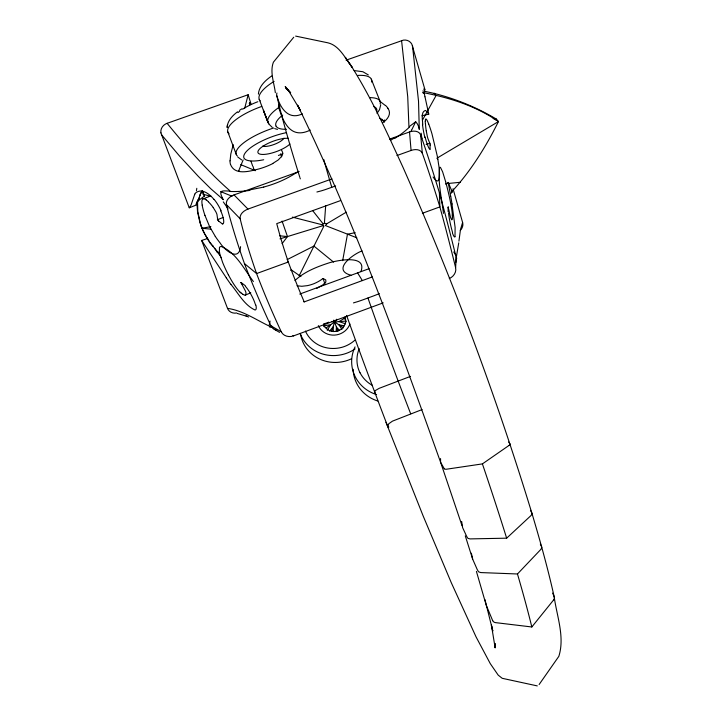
<?xml version="1.0" encoding="UTF-8"?>
<svg xmlns="http://www.w3.org/2000/svg" width="722" height="722" viewBox="0 0 722 722"><rect width="100%" height="100%" fill="white"/><g stroke="black" fill="none" stroke-linecap="round" stroke-linejoin="round"><path stroke-width="1.08" d="M387.913 426.666L388.743 423.769L392.47 421.143L422.09 409.564M160.916 132.884A9.224 8.583 -11.7 0 1 165.365 124.112L167.107 123.318C186.538 147.089 207.25 170.97 230.056 190.924C227.259 191.547 219.696 189.236 220.842 193.794A17.22 14.765 13 0 0 222.385 197.81M384.321 122.189L384.339 119.933M425.375 121.467L425.42 120.312M449.283 278.512C453.452 276.851 456.701 272.212 455.609 267.645L456.214 257.673A313.032 35.901 77.9 0 0 439.4 192.783A312.825 39.43 76.8 0 0 420.628 134.833C418.895 130.583 413.192 130.556 409.518 131.964L389.537 139.129M336.172 331.461L336.434 327.048L333.808 320.09M323.321 225.959L322.337 224.795L324.395 223.251L325.694 205.508M197.503 200.22L197.81 211.79L200.472 223.838A73.491 57.119 50 0 0 202.007 228.278A73.139 47.174 30.9 0 0 203.559 231.97L209.94 242.926L218.676 253.097M198.721 198.749L198.559 200.481L197.223 202.692M461.665 521.446L462.631 527.665L466.583 536.193A137.171 78.752 -14.6 0 0 467.504 537.782A4.729 2.753 -18.1 0 0 468.163 538.432L470.076 538.901L506.645 538.179L531.166 515.391L531.997 513.874A4.702 2.726 -16.5 0 0 531.843 513.035C495.942 395.485 452.838 280.109 403.165 167.694C387.263 133.119 371.622 98.21 351.244 65.982C344.764 57.552 339.15 45.522 327.896 42.815L295.632 36.1M458.93 241.139L460.474 229.605L462.603 222.466L453.028 188.722M458.75 242.836L456.313 257.258M380.729 104.852L379.528 109.627L377.019 113.381M424.969 96.757L424.265 93.499L424.852 89.375L411.856 44.222A9.07 8.366 -42 0 0 403.372 40.125L346.091 60.17M258.395 94.149C259.008 86.099 265.534 80.259 271.752 75.936M227.304 126.142L227.114 127.478C227.475 120.791 232.439 115.628 237.511 111.811M227.367 125.781L227.556 124.473M448.145 207.728L448.091 211.645M240.597 246.671C238.865 262.528 224.055 249.46 219.957 242.754A40.116 9.224 63.2 0 1 217.024 238.919A31.651 7.238 63.1 0 1 215.282 236.401M342.661 260.66L347.481 234.199L355.188 232.701M202.647 190.96L204.434 196.068L198.559 200.481L198.956 198.622M198.685 199.913L198.911 198.866M198.992 198.496L199.768 195.563M199.019 198.37L200.319 194.019L202.061 190.996M430.059 148.976L430.104 144.941M167.107 123.318L248.151 94.726L244.713 108.192M440.546 458.578L440.582 462.242L462.035 525.715M495.283 645.387L494.814 647.12L495.048 643.446L495.157 647.896L491.402 624.99L492.819 631.091L484.958 599.621M233.242 144.662L230.787 154.039L230.083 160.844M250.353 102.957L249.875 104.546M248.151 94.726L250.516 102.443L249.731 105.006M331.696 331.272L334.638 321.967L336.795 319.214M199.804 195.427L202.142 190.906L204.434 196.068M269.514 326.218C256.5 320.045 242.736 310.469 227.511 308.375L201.664 240.453L207.774 238.45M238.603 171.042L243.143 159.914M496.068 120.222L496.456 119.148C473.812 105.629 448.705 95.9 422.803 90.972M197.133 202.954L196.619 204.281M455.817 262.546L456.214 257.673M418.787 127.379A16.94 15.135 -40.2 0 0 417.081 123.48L415.682 121.756L411.657 130.059M299.188 275.732L323.916 226.085L323.393 225.986M360.928 271.58C367.381 254.297 337.896 260.317 329.638 262.682C317.527 266.589 305.099 271.346 295.533 279.974A18.23 6.327 -19.1 0 0 294.991 280.605M411.576 130.213L411.152 131.007M422.46 120.105L436.061 95.566L434.247 93.201M291.3 270.443L291.526 270.046L300.921 276.598M194.778 194.182L191.041 205.102L189.236 207.801L160.925 132.884M327.256 330.333L330.712 324.647L334.638 321.967L345.748 321.119M279.026 104.519L278.475 106.305A4.72 4.088 -12.7 0 0 278.665 107.379C283.575 123.254 291.156 139.481 310.279 130.077M539.135 684.501L558.837 656.334C564.992 636.885 556.797 616.092 554.162 596.688C547.89 568.503 540.11 540.688 531.852 513.035A138.732 80.674 -20.1 0 0 531.031 511.402L530.453 510.328M282.103 243.639L287.473 236.563L282.067 221.067M455.004 236.771L455.113 227.385L451.954 203.83M451.331 192.133C470.69 171.385 485.798 146.891 498.451 121.567L496.456 119.148L493.144 118.625M492.738 620.658A4.034 3.429 -15.4 0 0 495.382 622.608L531.816 626.976L553.738 599.792M293.746 37.237L273.403 62.191C269.694 71.992 274.134 82.795 275.344 92.723M329.53 331.109L333.022 326.985L333.438 331.416M346.244 212.187L326.967 223.658L325.523 225.273M452.08 190.256L452.234 191.926L450.88 193.424M325.306 225.526L356.803 237.782M471.367 553.196L472.675 559.171L477.098 569.234A135.339 92.136 -12.6 0 0 478.117 571.129A4.666 3.222 -17.4 0 0 478.812 571.914L480.762 572.573L517.466 573.981L540.977 549.261L541.735 547.565A4.639 3.195 -15.2 0 0 541.545 546.581A136.81 94.383 -20.1 0 0 540.643 544.659L540.336 544.018M245.688 294.874L246.022 293.069A5.478 1.3 62.1 0 0 245.372 290.894L242.032 284.567M451.593 190.437L448.218 182.431L445.916 184.309M250.516 102.443L249.225 103.408A127.586 115.114 -26.6 0 1 250.507 102.434L251.03 104.121M382.786 122.55C387.479 119.771 391.992 113.498 387.858 108.354M326.182 327.896L330.712 324.647L323.42 325.947M298.619 171.285L295.867 173.145M444.328 468.74A4.287 1.525 -19.2 0 0 446.629 469.192L482.404 463.894L508.938 445.492M239.632 110.295L241.978 108.778M394.347 138.037L390.575 140.294M345.712 317.536L339.105 321.552L345.45 323.853M436.81 158.262L498.451 121.567C475.924 105.917 449.319 97.587 422.605 92.515M271.941 326.263L270.38 327.138L273.259 327.734M272.772 163.443L278.187 159.995L281.598 156.466A11.769 7.021 -16.8 0 0 282.636 152.432L281.598 150.185M415.682 121.756L408.941 126.882L407.731 96.757L401.576 40.585M287.103 259.64L313.917 246.076L333.573 262.104M317.752 287.807L322.833 284.883L325.848 282.013L325.784 279.91L323.068 278.53L324.99 284.08M317.355 288.006L316.534 288.403M362.065 250.922C353.482 253.9 331.163 269.893 350.955 275.235M379.321 293.601L378.102 294.116A69.538 23.871 -18.8 0 1 373.545 295.921L362.336 300.045A75.99 26.001 -18.8 0 1 359.168 301.137A53.329 18.483 -18.8 0 1 357.634 301.643L353.455 302.897M245.218 295.09L250.796 292.861M189.236 207.801L196.149 205.084A98.21 89.023 -24.2 0 1 196.068 203.857M223.116 217.493L217.412 219.714A36.506 9.675 64.7 0 0 218.667 221.131M202.837 198.974L210.535 196.023M278.412 155.465L281.354 154.318A33.212 9.973 -20.4 0 0 282.807 153.705M299.134 171.556L234.018 194.904C230.074 196.303 225.553 199.904 226.41 204.57A313.88 86.559 62.1 0 0 244.442 263.566A314.106 83.084 61.1 0 0 270.867 325.784L273.187 328.627L279.549 332.391M331.976 178.894L247.971 209.091C244.009 210.517 239.388 214.064 240.173 218.793A280.118 77.073 62.1 0 0 256.581 273.548A280.298 73.969 61.1 0 0 281.264 331.777C283.367 336.235 289.224 337.589 293.565 335.883L383.22 302.861M335.631 185.924L325.902 189.39A79.555 43.293 -17.2 0 1 322.59 190.464A55.747 30.676 -17.2 0 1 320.983 190.942L316.904 191.998M323.51 324.124L328.772 322.183M303.529 301.543L304.215 301.895L372.29 276.941M299.765 294.062L369.077 268.683M422.379 213.27L439.86 206.907L439.4 192.783M340.387 200.644L276.734 223.621A278.891 82.822 62.1 0 0 288.295 262.023A279.062 79.736 61 0 0 304.215 301.895M396.929 155.546L411.071 150.465C414.771 149.057 420.529 148.967 422.334 153.245A279.233 35.116 76.9 0 1 439.86 206.907A279.396 31.967 77.9 0 1 455.609 267.645M410.52 376.37L379.258 388.292L375.341 390.539L374.474 392.055L375.115 392.308M426.142 144.499L429.951 143.236M280.001 238.856L322.662 225.769M263.747 187.097L249.965 189.823M302.365 113.859C288.322 120.592 280.181 107.921 276.923 96.017A4.864 4.485 -9.1 0 1 276.941 93.03M421.991 115.728L428.778 114.175L424.996 96.883M196.817 201.664L197.539 211.826L199.732 221.636A70.792 46.578 -72.9 0 0 201.041 225.435L202.007 228.278L210.869 226.636M291.526 270.046L290.722 270.181M445.952 183.695L460.374 182.278M354.132 70.566L362.868 71.731L368.328 74.935M202.007 228.278L210.887 229.145M279.703 235.814L287.473 236.563M331.813 321.543L334.638 321.967L343.473 327.869M324.395 223.251L326.967 223.658M344.286 325.812L338.952 324.801L341.975 329.403M423.263 93.3L424.265 93.499M237.385 313.483L247.502 316.507M537.285 685.9L502.223 678.31L498.198 675.124L490.301 663.671L476.042 636.867L451.277 582.681L423.101 515.842L385.963 422.289M423.561 89.086L424.852 89.375M276.697 330.243L274.252 329.313M202.873 194.218L211.51 196.429M292.383 217.123L322.337 224.795M297.022 285.777L301.832 286.282L307.256 285.659A13.88 4.702 -19.3 0 0 314.269 283.556A18.131 6.128 -19.3 0 0 322.86 278.539M277.492 129.4L274.712 128.615M214.551 248.16L217.114 251.996L219.795 252.862M232.087 196.24L220.652 191.601M222.259 223.82L218.649 221.049M240.733 164.625L255.254 170.627M246.031 315.911L248.585 317.003M379.537 118.227L382.561 119.608M451.701 219.632L450.907 218.306A5.406 0.614 77.4 0 1 450.221 216.167L448.696 209.281M241.653 159.923L237.773 157.008M292.897 335.495L293.565 335.883M270.867 325.784L281.264 331.777M205.111 199.245L206.248 199.994M288.665 90.015L285.795 88.264L290.668 92.795L285.19 86.55L287.888 89.627M379.555 101.062L385.34 105.493M272.239 127.388L268.692 123.877M287.491 261.4L288.295 262.023L256.59 273.557L244.442 263.575M240.949 292.942L239.668 291.733M255.128 170.699L253.621 168.713L253.115 166.574M219.298 253.485L218.044 252.267L218.414 252.89M234.018 194.904L247.971 209.091M245.164 285.596L241.653 282.934A34.728 7.843 60 0 0 240.832 282.672M226.41 204.57L240.173 218.793M339.349 330.279L336.434 327.048L337.878 331.172M213.387 246.455L212.855 245.85M212.674 245.651L212.151 245.029M214.145 199.615C210.201 194.741 202.774 188.189 196.285 192.377A108.796 24.846 62.5 0 0 194.769 194.155M161.385 134.608L179.489 155.988L198.424 176.493L210.878 188.83L223.333 199.66L222.268 197.918M444.274 468.758L440.582 462.242C397.407 341.551 353.924 220.445 297.581 105.15L300.442 110.52L287.952 89.681M312.788 210.761L323.05 223.766M211.122 243.765L209.958 242.24M508.658 441.999L509.867 443.831M201.664 240.453L226.275 277.771M230.85 284.324C238.287 293.141 244.307 305.171 255.056 310.018A15.027 3.863 61.4 0 0 255.931 305.289M213.189 207.494L215.806 211.726A5.659 1.372 62.8 0 1 216.943 214.38L217.584 218.811A28.041 6.57 63.7 0 1 217.448 219.777M428.733 114.112L426.467 111.287A107.407 11.047 77.1 0 0 425.285 110.421C420.348 112.307 422.884 120.583 422.704 124.843M209.001 240.895L207.918 239.28M433.074 177.007C441.963 189.778 439.355 167.865 438.489 163.804A39.557 4.106 76.7 0 0 437.83 159.246M215.282 236.392L209.533 226.455L204.922 215.337M253.404 281.535C244.054 269.162 236.256 252.736 221.356 246.509A39.015 8.799 62.5 0 0 220.002 246.87A30.938 6.976 62.6 0 0 219.452 247.511L219.389 252.664L222.656 262.501A34.006 7.707 62.7 0 0 228.332 274.757M207.611 238.811L207.024 237.854M357.598 272.88L362.345 280.587M221.022 257.212L221.311 257.7M220.147 255.778L220.436 256.256M219.28 254.334L220.002 255.543M206.871 237.619L205.057 234.415M218.928 253.756L219.289 254.352M218.396 252.862L218.992 253.855M429.527 142.568L427.911 138.552A5.577 0.641 77.1 0 1 427.189 135.781L426.287 130.998M204.66 233.648L202.801 229.758A70.585 54.502 88.1 0 1 201.041 225.435M492.684 620.676L486.258 605.28L476.412 571.391M552.61 593.087L553.287 594.621M227.511 308.375L228.233 309.774A8.655 7.581 -18.1 0 0 236.726 313.005M452.234 191.926L451.62 190.491M553.449 594.982L554.162 596.688A4.007 3.393 -11.2 0 1 553.774 599.811M371.316 79.185L379.989 101.188M410.656 413.742L402.993 393.815A291.471 22.716 69.6 0 1 368.373 299.179L367.958 298.015M259.225 99.32L268.178 122.812L263.413 110.231L267.943 122.289M227.809 131.855L236.338 154.616M250.976 161.232L252.628 165.961M280.605 153.813L281.607 156.8M202.584 191.113L203.559 194.083M465.284 535.877L472.675 559.171M300.072 178.081L300.316 178.857M299.829 177.305L297.672 170.392A322.463 19.548 69.6 0 1 276.923 96.017M331.786 187.341L331.497 186.375M230.544 164.472C234.885 175.933 250.317 171.078 259.09 168.894A44.836 25.974 -18 0 0 272.862 163.542M418.868 127.352L419.283 129.373L418.525 101.179L412.506 45.856M445.627 181.673L442.64 171.881L440.555 167.576A30.523 3.096 77 0 0 440.131 167.305A38.501 3.908 77.1 0 0 439.581 167.639C437.703 182.801 441.774 198.27 443.47 213.378M462.603 222.466L462.865 224.01A8.493 7.41 -33.8 0 1 460.275 230.408M448.218 182.431L450.681 196.185M420.628 134.833L422.334 153.245M409.518 131.964L411.071 150.465M452.315 214.19L452.414 215.797M448.57 209.073A26.552 2.599 77.6 0 1 448.154 206.817M448.163 207.846A34.286 3.511 79.4 0 1 448.299 207.169M455.871 255.146A62.236 9.16 75.2 0 1 453.741 251.951M456.313 257.691A16.155 3.087 -6.4 0 1 456.647 258.521M445.627 181.7A33.546 3.42 77 0 1 448.858 194.615A24.458 2.482 77 0 1 452.351 214.308M452.306 215.427A31.578 3.366 76.5 0 1 452.333 217.629M452.378 217.8A26.624 2.915 76.1 0 1 451.782 219.777M452.387 231.807A14.891 1.634 78.5 0 1 448.515 212.864M452.613 232.971A14.548 1.949 78.1 0 1 452.432 232.475M454.923 236.726A14.828 1.976 78 0 1 452.676 233.666M450.763 196.375A110.484 11.642 76.8 0 1 452.035 204.037M223.288 201.88A64.249 14.846 59.8 0 1 227.999 208.802M204.949 215.364A34.62 7.933 63 0 1 202.187 205.129M202.25 205.219A25.333 5.785 63.1 0 1 205.021 199.028M206.185 199.832A32.535 7.328 62.6 0 1 208.324 201.664M208.405 201.907A27.526 6.101 62.2 0 1 213.161 207.385M249.848 190.418A80.611 46.506 -18.7 0 1 229.903 191.465M295.749 173.072A64.366 35.956 -18.1 0 1 263.738 187.025M220.761 210.86A15.631 3.989 63.7 0 1 222.376 224.073M220.652 210.219A15.279 4.034 62.2 0 1 220.968 210.905M214.091 199.326A15.577 4.088 62.2 0 1 220.869 210.246M230.48 164.499A40.703 24.539 -20.8 0 1 229.975 160.871M239.045 171.52A95.042 52.3 -15.8 0 1 239.235 171.006M196.799 188.298A53.302 3.511 -85.3 0 1 196.429 190.743M197.9 200.924A83.716 75.828 -23 0 1 197.936 199.66M240.823 282.492A26.913 5.947 62 0 1 242.05 284.45M270.028 321.055A63.049 17.129 64.5 0 1 269.171 324.963M269.73 327.129A16.353 2.608 -35.2 0 1 270.082 326.019M239.722 291.887A24.792 5.586 62.7 0 1 228.369 274.748M242.836 294.242A32.012 7.391 63.2 0 1 240.895 292.771M245.742 294.991A26.985 6.308 63.5 0 1 242.854 294.278M245.327 286.192A15.081 3.529 61 0 1 255.281 304.197M255.552 304.485A14.738 3.8 61.4 0 1 255.687 305.009M230.869 284.423A111.964 26.109 63.1 0 1 226.284 277.862M218.396 253.323A83.635 75.684 -23 0 1 217.132 251.987M429.572 142.803A27.644 2.996 76.3 0 0 429.987 143.416A36.019 4.946 75.3 0 1 430.159 145.086M421.919 138.66A63.365 6.715 79.9 0 1 421.125 133.128M437.821 159.21A31.208 3.213 76.8 0 0 437.333 156.304L431.946 133.769A34.142 3.529 76.8 0 0 428.66 123.913M425.357 120.069A24.981 2.563 76.8 0 1 428.678 124.058M425.348 123.579A32.084 3.204 77.3 0 1 425.276 121.097M426.233 130.853A27.138 2.608 77.7 0 1 425.484 124.04M409.509 127.045A80.034 45.964 -15 0 1 394.871 138.362M430.141 149.31A15.424 1.976 76.3 0 1 425.159 137.333M425.068 137.559A15.072 2.067 77.6 0 1 424.888 136.846M424.762 137.09A15.37 2.094 77.6 0 1 422.505 124.319M385.512 105.412A40.45 24.097 -12.6 0 1 387.994 108.3M381.929 120.087A95.151 52.598 -18.5 0 1 384.573 121.341M331.497 186.393A291.471 22.716 69.6 0 1 323.79 159.544M237.367 155.97A38.916 11.814 -20.4 0 1 273.665 127.975M286.453 132.649A33.447 10.036 -20.4 0 0 275.876 135.42A31.669 9.512 -20.4 0 0 269.685 137.613A33.447 10.036 -20.4 0 0 253.26 145.88A31.615 9.494 -20.4 0 0 249.243 148.804A33.465 10.045 -20.4 0 0 243.711 156.512A31.597 9.485 -20.4 0 0 244.226 158.389A33.483 10.054 -20.4 0 0 252.492 161.006A31.723 9.521 -20.4 0 0 257.059 160.798A33.212 9.973 -20.4 0 0 263.701 159.752M283.954 138.164A12.075 3.664 -20.4 0 1 274.161 144.445A12.075 3.664 -20.4 0 1 262.582 146.142M289.964 143.994A18.059 5.424 -20.4 0 1 264.848 154.364A18.059 5.424 -20.4 0 1 262.727 146.404A18.059 5.424 -20.4 0 1 288.466 138.362M229.054 133.787A38.807 12.328 -20.3 0 1 261.68 106.45M257.835 101.721A28.663 9.26 -20.3 0 0 256.445 102.253A30.279 9.774 -20.3 0 0 242.673 109.157M238.034 112.56A28.618 9.242 -20.3 0 1 239.722 111.197M268.909 123.796A40.288 12.707 -20.8 0 1 279.955 106.721M282.735 115.033A32.734 10.207 -20.8 0 0 281.77 115.809A34.647 10.803 -20.9 0 0 275.696 124.139A32.716 10.198 -20.8 0 0 276.102 126.215M276.111 126.206A34.665 10.812 -20.9 0 0 284.306 129.283A32.842 10.234 -20.8 0 0 286.517 129.301M260.209 100.899A40.179 13.258 -20.8 0 1 274.089 81.396M369.547 97.641A38.699 11.732 -21.2 0 1 380.187 103.932M376.541 111.702A33.302 9.982 -21.2 0 0 376.722 111.134A31.416 9.413 -21.3 0 0 376.713 109.094A33.275 9.973 -21.2 0 0 373.834 106.639M357.922 75.422A38.591 12.238 -21.2 0 1 371.559 82.037M388.896 427.072A4.305 0.758 -21.2 0 1 387.94 426.928A322.481 19.53 69.6 0 1 346.587 315.451M482.404 463.894A348.798 27.246 69.6 0 1 506.645 538.179M517.466 573.981A348.798 27.246 69.6 0 1 531.816 626.976M509.813 443.849A4.269 1.516 -18.4 0 1 508.974 445.492M376.595 394.591A36.741 35.071 -9.1 0 1 355.043 346.894M372.39 385.377A31.687 30.225 -9 0 1 360.052 372.796M360.034 372.805A29.918 28.537 -9.2 0 1 357.932 367.354A31.696 30.243 -9 0 1 358.672 350.053A30.044 28.654 -9.1 0 1 359.186 348.681M377.786 401.008A36.262 34.656 -9.2 0 1 353.175 369.303M324.277 326.858A11.236 10.604 -13.2 0 1 324.223 323.745M343.699 317.599A11.236 10.604 -13.2 0 1 346.154 321.868M355.107 348.906A36.452 34.394 -13.2 0 1 300.126 333.447M354.845 340.215A31.425 29.638 -13.1 0 1 347.327 345.26A29.728 28.05 -13.1 0 1 341.623 347.39A31.425 29.638 -13.1 0 1 323.609 347.047A29.683 28.005 -13.2 0 1 318.113 344.737A31.434 29.647 -13.1 0 1 306.038 332.373A29.674 27.996 -13.3 0 1 305.415 331.073M344.972 316.922A11.317 10.677 -13.2 0 1 338.221 330.82A11.317 10.677 -13.2 0 1 323.763 324.738M349.935 323.998A16.967 16.001 -13.1 0 1 334.448 335.116A16.967 16.001 -13.1 0 1 318.348 325.622M351.424 358.816A35.974 33.997 -13.3 0 1 300.686 334.575M352.192 67.408L345.36 57.417L352.192 67.408"/></g></svg>
